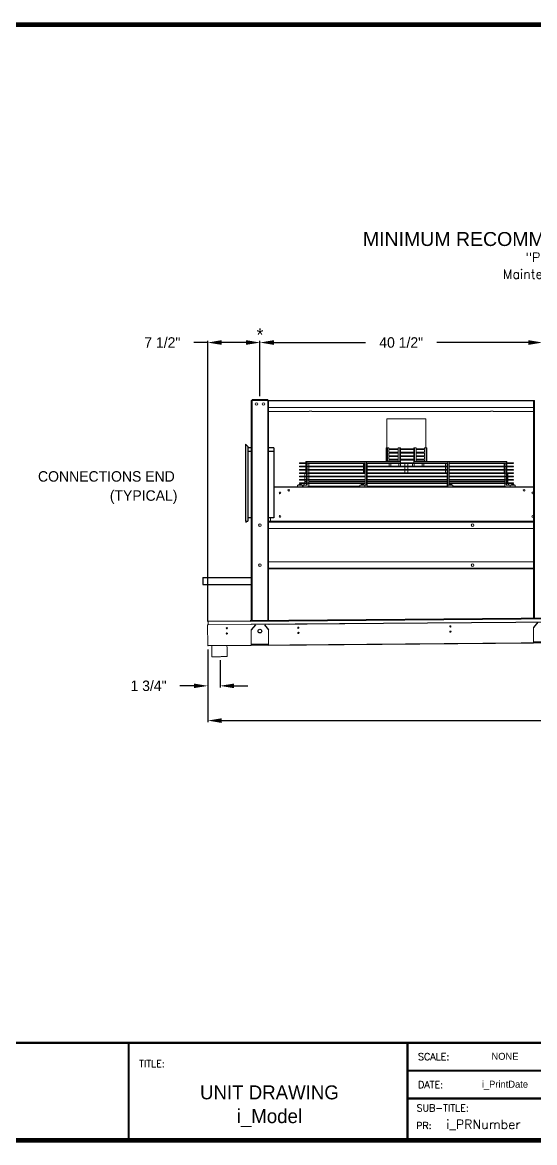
# Model space of a CAD drawing. Extents: x 6 to 271, y -23 to 146.
# Drawn here: x 99.8 to 173.2, y -18.6 to 142.1 of the extents above; entities that cross this region are included whole.
import ezdxf
from ezdxf.enums import TextEntityAlignment as Align

# ---------------------------------------------------------------- set-up
doc = ezdxf.new("R2010")
doc.units = 0
doc.header["$MEASUREMENT"] = 0
doc.layers.get('0').update_dxf_attribs({"linetype": 'CONTINUOUS'})
doc.layers.get('Defpoints').update_dxf_attribs({"linetype": 'CONTINUOUS'})
doc.styles.add('dimentions', font='ARIAL.TTF')
doc.styles.add('SIMPLEX', font='SIMPLEX')
doc.dimstyles.get("Standard").update_dxf_attribs({"dimtxt": 1.5, "dimasz": 2, "dimexe": 0.25, "dimexo": 0.5, "dimgap": 0.75, "dimtad": 0, "dimtih": 1, "dimtoh": 1, "dimdec": 4, "dimzin": 0, "dimdsep": 46, "dimlunit": 5, "dimtxsty": 'STANDARD', "dimcen": 0.125, "dimclrd": 1, "dimclre": 1, "dimclrt": 1, "dimadec": 0, "dimazin": 0, "dimtfac": 1, "dimtdec": 4, "dimtofl": 0, "dimtmove": 0, "dimatfit": 3, "dimfxl": 1, "dimfrac": 2, "dimtolj": 1, "dimtzin": 0, "dimarcsym": 0})

# ---------------------------------------------------------------- blocks, each defined once
blk = doc.blocks.new('*D30')
at = {"color": 7, "lineweight": -2}
for p, q in [((261.36, 53.28), (261.36, 41.7)), ((126.36, 52.16), (126.36, 41.7)), ((128.36, 41.95), (190.86, 41.95)), ((259.36, 41.95), (196.86, 41.95))]:
    blk.add_line(p, q, dxfattribs=at)
at = {"color": 7}
for points in [[(128.36, 42.28), (128.36, 41.61), (126.36, 41.95)], [(259.36, 42.28), (259.36, 41.61), (261.36, 41.95)]]:
    blk.add_solid(points, dxfattribs=at)
at = {"layer": 'Defpoints', "color": 0}
for p in [(261.36, 53.78), (126.36, 52.66), (261.36, 41.95)]:
    blk.add_point(p, dxfattribs=at)
at = {"color": 7, "insert": (193.86, 41.95), "char_height": 1.5, "attachment_point": 5}
blk.add_mtext('\\A1;135"', dxfattribs=at)
blk = doc.blocks.new('*D31')
at = {"color": 7, "lineweight": -2}
for p, q in [((133.84, 88.47), (133.84, 96.41)), ((174.34, 88.47), (174.34, 96.41)), ((135.84, 96.16), (148.96, 96.16)), ((172.34, 96.16), (159.21, 96.16))]:
    blk.add_line(p, q, dxfattribs=at)
at = {"color": 7}
for points in [[(135.84, 96.5), (135.84, 95.83), (133.84, 96.16)], [(172.34, 96.5), (172.34, 95.83), (174.34, 96.16)]]:
    blk.add_solid(points, dxfattribs=at)
at = {"layer": 'Defpoints', "color": 0}
for p in [(174.34, 96.16), (133.84, 87.97), (174.34, 87.97)]:
    blk.add_point(p, dxfattribs=at)
at = {"color": 7, "insert": (154.09, 96.16), "char_height": 1.5, "attachment_point": 5}
blk.add_mtext('\\A1;40 1/2"', dxfattribs=at)
blk = doc.blocks.new('*D34')
at = {"color": 7, "lineweight": -2}
for p, q in [((126.34, 56.16), (126.34, 96.41)), ((133.84, 88.47), (133.84, 96.41)), ((126.34, 96.16), (124.34, 96.16)), ((131.84, 96.16), (128.34, 96.16))]:
    blk.add_line(p, q, dxfattribs=at)
at = {"color": 7}
for points in [[(128.34, 96.5), (128.34, 95.83), (126.34, 96.16)], [(131.84, 96.5), (131.84, 95.83), (133.84, 96.16)]]:
    blk.add_solid(points, dxfattribs=at)
at = {"layer": 'Defpoints', "color": 0}
for p in [(126.34, 96.16), (133.84, 87.97), (126.34, 55.66)]:
    blk.add_point(p, dxfattribs=at)
at = {"color": 7, "insert": (119.84, 96.16), "char_height": 1.5, "attachment_point": 5}
blk.add_mtext('\\A1;7 1/2"', dxfattribs=at)
blk = doc.blocks.new('*D35')
at = {"color": 7, "lineweight": -2}
for p, q in [((128.11, 50.61), (128.11, 46.68)), ((124.36, 46.93), (122.36, 46.93)), ((126.36, 47.43), (126.36, 47.18)), ((130.11, 46.93), (132.11, 46.93))]:
    blk.add_line(p, q, dxfattribs=at)
at = {"color": 7}
for points in [[(124.36, 47.26), (124.36, 46.6), (126.36, 46.93)], [(130.11, 47.26), (130.11, 46.6), (128.11, 46.93)]]:
    blk.add_solid(points, dxfattribs=at)
at = {"layer": 'Defpoints', "color": 0}
for p in [(128.11, 51.11), (126.36, 46.93), (126.36, 46.93)]:
    blk.add_point(p, dxfattribs=at)
at = {"color": 7, "insert": (117.86, 46.93), "char_height": 1.5, "attachment_point": 5}
blk.add_mtext('\\A1;1 3/4"', dxfattribs=at)

msp = doc.modelspace()

# ---------------------------------------------------------------- linework, layer by layer
at = {"color": 0, "linetype": 'Continuous', "lineweight": 15}
for p, q in [((132.58524, 87.83853), (132.71974, 87.83853)), ((132.58524, 87.83853), (132.58524, 56.27033)), ((132.71974, 87.83853), (132.71974, 56.27145)), ((132.72074, 87.83853), (132.71974, 87.83853)), ((132.72074, 87.97403), (132.72074, 87.83953)), ((132.72074, 87.97403), (134.94974, 87.97403)), ((132.72074, 87.83953), (134.94974, 87.83953)), ((132.72074, 87.83853), (132.72074, 87.83953)), ((132.72074, 87.83853), (134.94974, 87.83853)), ((132.72074, 56.27145), (132.72074, 87.83853)), ((134.94974, 87.97403), (134.94974, 87.83953)), ((134.94974, 87.83853), (134.94974, 87.83953)), ((134.95074, 87.83853), (134.94974, 87.83853)), ((134.94974, 56.28988), (134.94974, 87.83853)), ((134.95074, 87.83853), (134.95074, 56.28988)), ((135.08524, 87.83853), (134.95074, 87.83853)), ((135.08524, 87.83853), (135.08524, 56.291)), ((135.08524, 87.78553), (173.08524, 87.78553)), ((135.08524, 86.85424), (173.08524, 86.85424)), ((173.08524, 87.83853), (173.08524, 56.60506)), ((173.08524, 87.83853), (173.21974, 87.83853)), ((173.21974, 87.83853), (173.21974, 56.60617)), ((173.22074, 87.83853), (173.21974, 87.83853)), ((135.08524, 86.29194), (140.89775, 86.29194)), ((141.27274, 86.29194), (166.89774, 86.29194)), ((155.91154, 85.21753), (152.02274, 85.21753)), ((157.64774, 85.21753), (155.91154, 85.21753)), ((167.27274, 86.29194), (173.08524, 86.29194)), ((151.91803, 81.08153), (151.91803, 79.08653)), ((152.01141, 81.08153), (151.91803, 81.08153)), ((152.10478, 81.08153), (152.01141, 81.08153)), ((152.01141, 81.08153), (152.01141, 79.08653)), ((152.10478, 81.08153), (152.10478, 79.08653)), ((152.33021, 81.08153), (152.10478, 81.08153)), ((152.33021, 80.93071), (152.33021, 81.08153)), ((153.66557, 80.93165), (152.33021, 80.93165)), ((152.33021, 80.43071), (152.33021, 80.81258)), ((152.33021, 80.81165), (153.66557, 80.81165)), ((153.66557, 80.43165), (152.33021, 80.43165)), ((153.891, 81.08153), (153.66557, 81.08153)), ((153.66557, 81.08153), (153.66557, 79.08653)), ((153.891, 81.08153), (153.891, 79.08653)), ((153.98437, 81.08153), (153.891, 81.08153)), ((153.98437, 80.93071), (153.98437, 81.08153)), ((155.91154, 80.93165), (153.98437, 80.93165)), ((153.98437, 80.43071), (153.98437, 80.81258)), ((153.98437, 80.81165), (155.91154, 80.81165)), ((155.91154, 80.43165), (153.98437, 80.43165)), ((155.91154, 80.93165), (155.91154, 81.08153)), ((155.91154, 81.08153), (156.00492, 81.08153)), ((155.91154, 80.43165), (155.91154, 80.81165)), ((156.00492, 81.08153), (156.00492, 79.08653)), ((156.23034, 81.08153), (156.00492, 81.08153)), ((156.23034, 81.08153), (156.23034, 79.08653)), ((157.43365, 80.93165), (156.23034, 80.93165)), ((156.23034, 80.81165), (157.43365, 80.81165)), ((157.43365, 80.43165), (156.23034, 80.43165)), ((157.43365, 80.93165), (157.43365, 81.08153)), ((157.43365, 81.08153), (157.65908, 81.08153)), ((157.43365, 80.43165), (157.43365, 80.81165)), ((157.65908, 81.08153), (157.65908, 79.08653)), ((157.75246, 81.08153), (157.65908, 81.08153)), ((157.75246, 81.08153), (157.75246, 79.08653)), ((140.51511, 78.93165), (139.54513, 78.93165)), ((139.54513, 78.81165), (140.51511, 78.81165)), ((140.42173, 79.08653), (140.42173, 78.93165)), ((140.51511, 79.08653), (140.42173, 79.08653)), ((140.42173, 78.81165), (140.42173, 78.45298)), ((140.60849, 79.08653), (140.51511, 79.08653)), ((140.51511, 79.08653), (140.51511, 75.70553)), ((140.60849, 79.08653), (140.60849, 75.70553)), ((148.90365, 79.08653), (140.60849, 79.08653)), ((140.8042, 78.81165), (148.90365, 78.81165)), ((148.90365, 78.93165), (140.80424, 78.93165)), ((140.83391, 78.45298), (140.83391, 78.81165)), ((148.67822, 78.81165), (148.67822, 78.45298)), ((148.7716, 78.45298), (148.7716, 78.81165)), ((149.12908, 79.08653), (148.90365, 79.08653)), ((148.90365, 79.08653), (148.90365, 75.70553)), ((149.12908, 79.08653), (149.12908, 75.70553)), ((153.891, 79.08653), (149.12908, 79.08653)), ((149.21014, 78.81165), (160.68652, 78.81165)), ((160.68652, 78.93165), (149.21022, 78.93165)), ((149.22245, 78.45298), (149.22245, 78.81165)), ((152.33021, 79.93071), (152.33021, 80.31258)), ((152.33021, 80.31165), (153.66557, 80.31165)), ((153.66557, 79.93165), (152.33021, 79.93165)), ((152.33021, 79.43071), (152.33021, 79.81258)), ((152.33021, 79.81165), (153.66557, 79.81165)), ((153.66557, 79.43165), (152.33021, 79.43165)), ((152.33021, 79.08653), (152.33021, 79.31258)), ((152.33021, 79.31165), (153.66557, 79.31165)), ((153.98437, 79.93071), (153.98437, 80.31258)), ((153.98437, 80.31165), (155.91154, 80.31165)), ((155.91154, 79.93165), (153.98437, 79.93165)), ((153.98437, 79.43071), (153.98437, 79.81258)), ((153.98437, 79.81165), (155.91154, 79.81165)), ((155.91154, 79.43165), (153.98437, 79.43165)), ((153.98437, 78.93165), (153.98437, 79.31258)), ((153.98437, 79.31165), (155.91154, 79.31165)), ((155.91154, 79.93165), (155.91154, 80.31165)), ((155.91154, 79.43165), (155.91154, 79.81165)), ((155.91154, 78.93165), (155.91154, 79.31165)), ((156.00492, 79.08653), (160.76684, 79.08653)), ((156.23034, 80.31165), (157.43365, 80.31165)), ((157.43365, 79.93165), (156.23034, 79.93165)), ((156.23034, 79.81165), (157.43365, 79.81165)), ((157.43365, 79.43165), (156.23034, 79.43165)), ((156.23034, 79.31165), (157.43365, 79.31165)), ((157.43365, 79.93165), (157.43365, 80.31165)), ((157.43365, 79.43165), (157.43365, 79.81165)), ((157.43365, 79.08653), (157.43365, 79.31165)), ((160.44804, 78.45298), (160.44804, 78.81165)), ((160.67346, 78.45298), (160.67346, 78.81165)), ((160.76684, 79.08653), (160.76684, 75.70553)), ((160.99226, 79.08653), (160.76684, 79.08653)), ((160.99226, 79.08653), (160.99226, 75.81362)), ((160.99226, 79.08653), (169.15538, 79.08653)), ((168.96147, 78.93165), (160.99226, 78.93165)), ((160.99226, 78.81165), (168.96147, 78.81165)), ((168.83658, 78.45298), (168.83658, 78.81165)), ((168.92995, 78.45298), (168.92995, 78.81165)), ((169.15538, 79.08653), (169.15538, 75.70553)), ((169.24875, 79.08653), (169.15538, 79.08653)), ((169.24875, 79.08653), (169.24875, 75.70553)), ((170.12536, 78.93165), (169.24875, 78.93165)), ((169.24875, 78.81165), (170.12536, 78.81165)), ((140.51511, 78.45298), (139.54513, 78.45298)), ((139.54513, 78.33298), (140.51511, 78.33298)), ((140.51511, 77.97432), (139.54513, 77.97432)), ((139.54513, 77.85432), (140.51511, 77.85432)), ((140.51511, 77.49565), (139.54513, 77.49565)), ((139.54513, 77.37565), (140.51511, 77.37565)), ((140.42173, 78.33298), (140.42173, 77.97432)), ((140.42173, 77.85432), (140.42173, 77.49565)), ((140.8042, 78.33298), (148.90365, 78.33298)), ((140.8042, 77.85432), (148.90365, 77.85432)), ((140.8042, 77.37565), (148.90365, 77.37565)), ((148.90365, 78.45298), (140.80424, 78.45298)), ((148.90365, 77.97432), (140.80424, 77.97432)), ((148.90365, 77.49565), (140.80424, 77.49565)), ((140.83391, 77.97432), (140.83391, 78.33298)), ((140.83391, 77.49565), (140.83391, 77.85432)), ((140.83391, 77.01698), (140.83391, 77.37565)), ((148.67822, 78.33298), (148.67822, 77.97432)), ((148.67822, 77.85432), (148.67822, 77.49565)), ((148.7716, 77.97432), (148.7716, 78.33298)), ((148.7716, 77.49565), (148.7716, 77.85432)), ((149.21014, 78.33298), (160.68652, 78.33298)), ((149.21014, 77.85432), (160.68652, 77.85432)), ((149.21014, 77.37565), (160.68652, 77.37565)), ((160.68652, 78.45298), (149.21022, 78.45298)), ((160.68652, 77.97432), (149.21022, 77.97432)), ((160.68652, 77.49565), (149.21022, 77.49565)), ((149.22245, 77.97432), (149.22245, 78.33298)), ((149.22245, 77.49565), (149.22245, 77.85432)), ((149.22245, 77.01698), (149.22245, 77.37565)), ((160.44804, 77.97432), (160.44804, 78.33298)), ((160.44804, 77.49565), (160.44804, 77.85432)), ((160.67346, 77.97432), (160.67346, 78.33298)), ((160.67346, 77.49565), (160.67346, 77.85432)), ((160.67346, 77.01698), (160.67346, 77.37565)), ((168.96147, 78.45298), (160.99226, 78.45298)), ((160.99226, 78.33298), (168.96147, 78.33298)), ((168.96147, 77.97432), (160.99226, 77.97432)), ((160.99226, 77.85432), (168.96147, 77.85432)), ((168.96147, 77.49565), (160.99226, 77.49565)), ((160.99226, 77.37565), (168.96147, 77.37565)), ((168.83658, 77.97432), (168.83658, 78.33298)), ((168.83658, 77.49565), (168.83658, 77.85432)), ((168.92995, 77.97432), (168.92995, 78.33298)), ((168.92995, 77.49565), (168.92995, 77.85432)), ((168.92995, 77.01698), (168.92995, 77.37565)), ((170.12536, 78.45298), (169.24875, 78.45298)), ((169.24875, 78.33298), (170.12536, 78.33298)), ((170.12536, 77.97432), (169.24875, 77.97432)), ((169.24875, 77.85432), (170.12536, 77.85432)), ((170.12536, 77.49565), (169.24875, 77.49565)), ((169.24875, 77.37565), (170.12536, 77.37565)), ((139.22223, 75.70553), (139.25032, 75.70553)), ((139.25032, 75.70553), (139.96023, 75.70553)), ((139.38913, 75.70653), (139.37248, 75.70653)), ((139.80998, 75.70653), (139.38913, 75.70653)), ((139.49648, 75.83053), (139.49663, 75.83053)), ((139.49936, 75.83053), (139.49663, 75.83053)), ((139.49936, 75.83053), (139.50987, 75.83053)), ((139.52055, 75.83053), (139.50987, 75.83053)), ((139.52055, 75.83053), (139.59659, 75.83053)), ((140.51511, 77.01698), (139.54513, 77.01698)), ((139.54513, 76.89698), (140.51511, 76.89698)), ((140.51511, 76.53832), (139.54513, 76.53832)), ((139.54513, 76.41832), (140.51511, 76.41832)), ((140.51511, 76.05965), (139.54513, 76.05965)), ((139.54513, 75.93965), (140.51511, 75.93965)), ((139.60815, 75.83053), (139.59659, 75.83053)), ((139.61443, 75.83053), (139.60815, 75.83053)), ((139.61443, 75.83053), (139.63979, 75.83053)), ((139.65433, 75.83053), (139.63979, 75.83053)), ((139.65433, 75.83053), (139.68598, 75.83053)), ((140.02552, 75.70553), (139.96023, 75.70553)), ((140.02552, 75.70553), (140.02552, 75.47403)), ((140.60849, 75.70553), (140.02552, 75.70553)), ((140.51511, 76.21153), (140.28744, 76.21153)), ((140.8042, 76.89698), (148.90365, 76.89698)), ((140.8042, 76.41832), (148.90365, 76.41832)), ((140.8042, 75.93965), (148.90365, 75.93965)), ((148.90365, 77.01698), (140.80424, 77.01698)), ((148.90365, 76.53832), (140.80424, 76.53832)), ((148.90365, 76.05965), (140.80424, 76.05965)), ((148.15197, 75.58099), (140.80424, 75.58099)), ((140.83391, 76.53832), (140.83391, 76.89698)), ((140.83391, 76.05965), (140.83391, 76.41832)), ((148.90365, 76.21153), (140.83391, 76.21153)), ((140.83391, 75.58099), (140.83391, 75.93965)), ((148.15197, 75.70553), (148.18005, 75.70553)), ((148.18005, 75.70553), (148.88997, 75.70553)), ((148.43725, 75.70653), (148.30222, 75.70653)), ((148.42622, 75.83053), (148.45787, 75.83053)), ((148.73972, 75.70653), (148.43725, 75.70653)), ((148.47241, 75.83053), (148.45787, 75.83053)), ((148.47241, 75.83053), (148.49777, 75.83053)), ((148.50405, 75.83053), (148.49777, 75.83053)), ((148.51561, 75.83053), (148.50405, 75.83053)), ((148.51561, 75.83053), (148.59165, 75.83053)), ((148.60233, 75.83053), (148.59165, 75.83053)), ((148.60233, 75.83053), (148.61284, 75.83053)), ((148.61557, 75.83053), (148.61284, 75.83053)), ((148.61557, 75.83053), (148.61572, 75.83053)), ((149.12908, 75.70553), (148.88997, 75.70553)), ((149.21014, 76.89698), (160.68652, 76.89698)), ((149.21014, 76.41832), (160.68652, 76.41832)), ((149.21014, 75.93965), (160.68652, 75.93965)), ((160.68652, 77.01698), (149.21022, 77.01698)), ((160.68652, 76.53832), (149.21022, 76.53832)), ((160.68652, 76.05965), (149.21022, 76.05965)), ((160.68652, 75.58099), (149.21022, 75.58099)), ((149.22245, 76.53832), (149.22245, 76.89698)), ((149.22245, 76.05965), (149.22245, 76.41832)), ((160.67346, 76.21153), (149.22245, 76.21153)), ((149.22245, 75.58099), (149.22245, 75.93965)), ((160.67346, 76.53832), (160.67346, 76.89698)), ((160.67346, 76.05965), (160.67346, 76.41832)), ((160.67346, 75.58099), (160.67346, 75.93965)), ((160.76684, 75.70553), (160.78052, 75.70553)), ((160.78052, 75.70553), (160.80861, 75.70553)), ((160.80861, 75.70553), (161.51852, 75.70553)), ((161.23323, 75.70653), (160.93077, 75.70653)), ((168.96147, 77.01698), (160.99226, 77.01698)), ((160.99226, 76.89698), (168.96147, 76.89698)), ((168.96147, 76.53832), (160.99226, 76.53832)), ((160.99226, 76.41832), (168.96147, 76.41832)), ((168.92995, 76.21153), (160.99226, 76.21153)), ((168.96147, 76.05965), (160.99226, 76.05965)), ((160.99226, 75.93965), (168.96147, 75.93965)), ((161.05477, 75.83053), (161.05492, 75.83053)), ((161.05765, 75.83053), (161.05492, 75.83053)), ((161.05765, 75.83053), (161.06816, 75.83053)), ((161.07884, 75.83053), (161.06816, 75.83053)), ((161.07884, 75.83053), (161.15488, 75.83053)), ((161.16643, 75.83053), (161.15488, 75.83053)), ((161.17271, 75.83053), (161.16643, 75.83053)), ((161.17271, 75.83053), (161.19808, 75.83053)), ((161.21262, 75.83053), (161.19808, 75.83053)), ((161.21262, 75.83053), (161.24427, 75.83053)), ((161.36827, 75.70653), (161.23323, 75.70653)), ((168.96147, 75.58099), (161.51852, 75.58099)), ((168.92995, 76.53832), (168.92995, 76.89698)), ((168.92995, 76.05965), (168.92995, 76.41832)), ((168.92995, 75.58099), (168.92995, 75.93965)), ((169.15538, 75.70553), (169.71026, 75.70553)), ((170.12536, 77.01698), (169.24875, 77.01698)), ((169.24875, 76.89698), (170.12536, 76.89698)), ((170.12536, 76.53832), (169.24875, 76.53832)), ((169.24875, 76.41832), (170.12536, 76.41832)), ((169.38304, 76.21153), (169.24875, 76.21153)), ((170.12536, 76.05965), (169.24875, 76.05965)), ((169.24875, 75.93965), (170.12536, 75.93965)), ((169.71026, 75.70553), (169.73835, 75.70553)), ((169.73835, 75.70553), (170.44826, 75.70553)), ((170.28136, 75.70653), (169.86051, 75.70653)), ((169.98451, 75.83053), (170.01615, 75.83053)), ((170.03069, 75.83053), (170.01615, 75.83053)), ((170.03069, 75.83053), (170.05606, 75.83053)), ((170.06234, 75.83053), (170.05606, 75.83053)), ((170.0739, 75.83053), (170.06234, 75.83053)), ((170.0739, 75.83053), (170.14994, 75.83053)), ((170.16062, 75.83053), (170.14994, 75.83053)), ((170.16062, 75.83053), (170.17112, 75.83053)), ((170.17385, 75.83053), (170.17112, 75.83053)), ((170.17385, 75.83053), (170.17401, 75.83053)), ((170.29801, 75.70653), (170.28136, 75.70653)), ((135.80538, 75.47403), (138.46024, 75.47403)), ((135.80538, 75.42303), (173.08524, 75.42303)), ((138.46024, 75.47403), (171.21024, 75.47403)), ((173.08524, 75.47403), (171.21024, 75.47403)), ((135.08524, 70.41053), (173.08524, 70.41053)), ((135.08524, 69.47403), (173.08524, 69.47403)), ((173.08524, 70.52503), (135.33524, 70.52503)), ((135.33524, 70.52403), (173.08524, 70.52403)), ((135.33524, 70.47403), (173.08524, 70.47403)), ((135.08524, 64.72403), (173.08524, 64.72403)), ((135.08524, 63.78753), (173.08524, 63.78753)), ((135.08524, 63.72403), (173.08524, 63.72403)), ((126.3934, 56.21916), (132.45569, 56.26926)), ((126.39376, 56.17497), (132.45606, 56.22507)), ((135.2056, 56.29199), (172.95431, 56.60397)), ((135.20596, 56.2478), (172.95467, 56.55978)), ((126.3355, 55.66203), (132.58524, 55.71368)), ((126.35987, 52.71313), (126.3355, 55.66203)), ((126.3934, 56.21916), (126.39376, 56.17497)), ((126.39799, 55.66325), (126.39376, 56.17497)), ((132.46029, 55.71336), (126.39799, 55.66325)), ((132.58524, 54.95756), (132.58524, 52.7439)), ((135.08524, 55.73434), (173.08524, 56.04841)), ((135.08524, 54.95756), (135.08524, 52.78489)), ((172.9589, 56.04807), (135.21019, 55.73608)), ((173.08524, 55.29228), (173.08524, 53.07863)), ((135.08524, 52.78524), (173.08524, 53.0993)), ((135.08524, 52.73424), (173.08524, 53.0483)), ((126.35987, 52.71313), (132.58524, 52.76458)), ((126.35987, 52.71313), (126.3603, 52.66213)), ((126.3603, 52.66213), (126.41129, 52.66255)), ((126.41129, 52.66255), (132.58524, 52.71358))]:
    msp.add_line(p, q, dxfattribs=at)
at = {"color": 7, "ltscale": 7}
for p, q in [((131.77413, 81.58653), (131.77413, 70.52403)), ((131.77413, 81.58653), (132.10559, 81.25507)), ((132.10559, 81.25507), (132.10559, 70.52403)), ((132.58524, 81.07133), (132.10559, 81.07133)), ((132.10559, 80.57133), (132.58524, 80.57133)), ((135.83663, 81.07133), (135.08524, 81.07133)), ((135.08524, 80.57133), (135.83663, 80.57133)), ((135.80538, 80.57133), (135.80538, 71.04008)), ((135.83663, 81.07133), (135.83663, 80.57133)), ((132.58524, 71.04008), (132.10559, 71.04008)), ((135.80538, 71.04008), (135.08524, 71.04008)), ((131.77413, 70.52403), (132.10559, 70.52403)), ((131.80538, 70.52403), (131.80538, 70.41508)), ((131.80538, 70.41508), (131.83663, 70.41508)), ((131.83663, 70.52403), (131.83663, 70.41508))]:
    msp.add_line(p, q, dxfattribs=at)
at = {"color": 7, "linetype": 'Continuous', "lineweight": 15}
for p, q in [((135.33524, 70.52503), (135.33524, 71.04008)), ((135.08524, 70.52403), (135.33424, 70.52403)), ((135.08524, 70.47403), (135.33524, 70.47403)), ((135.33424, 70.52403), (135.33424, 70.47403)), ((135.33524, 70.52503), (135.33524, 70.52403)), ((135.33524, 70.47403), (135.33524, 70.52403))]:
    msp.add_line(p, q, dxfattribs=at)
at = {"color": 7}
for p, q in [((125.64806, 62.46196), (132.58524, 62.46196)), ((125.64806, 62.46196), (125.64806, 61.48253)), ((125.64806, 61.48253), (132.58524, 61.48253))]:
    msp.add_line(p, q, dxfattribs=at)
at = {"color": 0}
for p, q in [((256.20146, 57.29199), (132.45569, 56.26926)), ((132.45569, 56.26926), (132.45606, 56.22507)), ((132.45606, 56.22507), (256.20183, 57.2478)), ((256.08524, 56.73438), (132.58524, 55.71368)), ((133.19579, 55.70331), (132.58524, 54.95756)), ((134.4747, 55.70331), (135.08524, 54.95756)), ((173.69579, 56.03803), (173.08524, 55.29228)), ((132.58524, 52.76458), (256.08524, 53.78528)), ((256.08566, 53.73428), (132.58524, 52.71358)), ((175.58524, 53.24461), (173.08524, 53.20363)), ((173.08524, 53.07863), (173.08524, 53.02762)), ((135.08524, 52.90989), (132.58524, 52.8689)), ((132.58524, 52.7439), (132.58524, 52.6929)), ((115.00735, -18.24898), (115.00735, -4.24912)), ((155.00695, -4.24912), (235.00615, -4.24912)), ((155.00695, -18.24898), (155.00695, -4.24912)), ((179.00671, -8.24908), (155.00695, -8.24908)), ((235.00615, -12.24904), (155.00695, -12.24904))]:
    msp.add_line(p, q, dxfattribs=at)
for points, const_width in [([(11.00839, -18.24898), (267.00583, -18.24898), (267.00583, 141.74942), (11.00839, 141.74942), (11.00839, -18.24898)], 0.63999), ([(267.00583, -4.24912), (75.00775, -4.24912), (75.00775, -18.24898)], 0.32), ([(115.00735, -4.24912), (115.00735, -18.24898)], 0.32), ([(155.00695, -4.24912), (155.00695, -18.24898)], 0.32), ([(179.00671, -8.24908), (155.00695, -8.24908)], 0.32), ([(235.00615, -12.24904), (155.00695, -12.24904)], 0.32)]:
    msp.add_lwpolyline(points, dxfattribs=dict(at, const_width=const_width))
at = {"color": 0, "linetype": 'Continuous', "lineweight": 15, "flags": 128}
for points in [[(140.89775, 86.29194), (140.90534, 86.2961), (140.92751, 86.29992), (140.96246, 86.30309), (141.00735, 86.30536), (141.05856, 86.30655), (141.11193, 86.30655), (141.16313, 86.30536), (141.20803, 86.30309), (141.24298, 86.29992), (141.26515, 86.2961), (141.27274, 86.29194)], [(141.27274, 86.29194), (141.2651, 86.2961), (141.26003, 86.29727)], [(166.89774, 86.29194), (166.90534, 86.2961), (166.92751, 86.29992), (166.96246, 86.30309), (167.00735, 86.30536), (167.05856, 86.30655), (167.11193, 86.30655), (167.16313, 86.30536), (167.20803, 86.30309), (167.24298, 86.29992), (167.26515, 86.2961), (167.27274, 86.29194)], [(167.27274, 86.29194), (167.2651, 86.2961), (167.26003, 86.29727)], [(160.68652, 78.93165), (160.68657, 78.93165), (160.69585, 78.92647), (160.70353, 78.91194), (160.70831, 78.89054), (160.70937, 78.86592), (160.70654, 78.84227), (160.70029, 78.82363), (160.69169, 78.81319), (160.68652, 78.81165)], [(160.68652, 78.45298), (160.69077, 78.45194), (160.69914, 78.44311), (160.70555, 78.42653), (160.70903, 78.40477), (160.70903, 78.38119), (160.70555, 78.35943), (160.69914, 78.34286), (160.69077, 78.33402), (160.68652, 78.33298)], [(160.68652, 77.97432), (160.69077, 77.97328), (160.69914, 77.96444), (160.70555, 77.94786), (160.70903, 77.9261), (160.70903, 77.90253), (160.70555, 77.88077), (160.69914, 77.86419), (160.69077, 77.85535), (160.68652, 77.85432)], [(160.68652, 77.49565), (160.69077, 77.49461), (160.69914, 77.48578), (160.70555, 77.4692), (160.70903, 77.44744), (160.70903, 77.42386), (160.70555, 77.4021), (160.69914, 77.38552), (160.69077, 77.37669), (160.68652, 77.37565)], [(140.28744, 76.21153), (140.27981, 76.10479), (140.27191, 76.05965)], [(160.68652, 77.01698), (160.69077, 77.01595), (160.69914, 77.00711), (160.70555, 76.99053), (160.70903, 76.96877), (160.70903, 76.94519), (160.70555, 76.92343), (160.69914, 76.90686), (160.69077, 76.89802), (160.68652, 76.89698)], [(160.68652, 76.53832), (160.69077, 76.53728), (160.69914, 76.52844), (160.70555, 76.51187), (160.70903, 76.49011), (160.70903, 76.46653), (160.70555, 76.44477), (160.69914, 76.42819), (160.69077, 76.41936), (160.68652, 76.41832)], [(160.68652, 76.05965), (160.69077, 76.05861), (160.69914, 76.04978), (160.70555, 76.0332), (160.70903, 76.01144), (160.70903, 75.98786), (160.70555, 75.9661), (160.69914, 75.94953), (160.69077, 75.94069), (160.68652, 75.93965)], [(160.68652, 75.58099), (160.69103, 75.57982), (160.69947, 75.57054), (160.70584, 75.55339), (160.70915, 75.53109), (160.70886, 75.50718), (160.70502, 75.48547), (160.70081, 75.47403)], [(169.39858, 76.05965), (169.39068, 76.10479), (169.38304, 76.21153)], [(128.29172, 51.11554), (128.16897, 51.11453), (128.04441, 51.1135), (127.91965, 51.11247), (127.79632, 51.11145), (127.67603, 51.11045), (127.56034, 51.1095), (127.45078, 51.10859), (127.34875, 51.10775), (127.2556, 51.10698), (127.17253, 51.10629), (127.10064, 51.1057), (127.04085, 51.1052), (126.99395, 51.10482), (126.96055, 51.10454), (126.94109, 51.10438), (126.93569, 51.10433)], [(129.12311, 51.12241), (129.12028, 51.12239), (129.10421, 51.12226), (129.07412, 51.12201), (129.03042, 51.12165), (128.97366, 51.12118), (128.9046, 51.12061), (128.82412, 51.11994), (128.73329, 51.11919), (128.63328, 51.11837), (128.52539, 51.11747), (128.41104, 51.11653), (128.29172, 51.11554)]]:
    msp.add_lwpolyline(points, dxfattribs=at)
at = {"color": 0, "linetype": 'Continuous', "lineweight": 15}
for centre, radius in [((133.33524, 87.34903), 0.1875), ((134.33524, 87.34903), 0.1875), ((136.71024, 74.59903), 0.125), ((137.96024, 74.97403), 0.125), ((171.71024, 74.97403), 0.125), ((172.96024, 74.59903), 0.125), ((136.71024, 71.22403), 0.125), ((172.96024, 71.22403), 0.125), ((133.83524, 69.97403), 0.1875), ((164.33524, 69.97403), 0.1875), ((133.83524, 64.22403), 0.1875), ((164.33524, 64.22403), 0.1875), ((129.08954, 55.18477), 0.09375), ((139.33919, 55.26949), 0.09375), ((161.13844, 55.44965), 0.09375), ((161.14464, 54.69968), 0.09375), ((129.09574, 54.4348), 0.09375), ((139.34539, 54.51951), 0.09375)]:
    msp.add_circle(centre, radius, dxfattribs=at)
at = {"color": 0}
msp.add_circle((133.83524, 54.78188), 0.26853, dxfattribs=at)
at = {"color": 0, "linetype": 'Continuous', "lineweight": 15}
for centre, radius, start, end in [((152.02274, 80.87165), 0.06, 100.8922831, 259.1077169), ((152.02274, 80.37165), 0.06, 100.8922831, 259.1077169), ((139.54513, 78.87165), 0.06, 90, 270), ((152.02274, 79.87165), 0.06, 100.8922831, 259.1077169), ((152.02274, 79.37165), 0.06, 100.8922831, 259.1077169), ((168.9583, 78.87165), 0.06008, 273.0275602, 86.9724398), ((170.12536, 78.87165), 0.06, 270, 90), ((139.54513, 78.39298), 0.06, 90, 270), ((139.54513, 77.91432), 0.06, 90, 270), ((139.54513, 77.43565), 0.06, 90, 270), ((168.95817, 78.39298), 0.06009, 273.1439759, 86.8560241), ((168.95817, 77.91432), 0.06009, 273.1445885, 86.8554115), ((168.95817, 77.43565), 0.06009, 273.1430274, 86.8569726), ((170.12536, 78.39298), 0.06, 270, 90), ((170.12536, 77.91432), 0.06, 270, 90), ((170.12536, 77.43565), 0.06, 270, 90), ((139.49648, 75.70653), 0.124, 90, 180), ((139.54513, 76.95698), 0.06, 90, 270), ((139.54513, 76.47832), 0.06, 90, 270), ((139.54513, 75.99965), 0.06, 90, 270), ((139.68598, 75.70653), 0.124, 0, 90), ((139.53744, 76.21153), 0.75, 317.5717297, 338.7458884), ((148.42622, 75.70653), 0.124, 90, 180), ((148.61572, 75.70653), 0.124, 0, 90), ((161.05477, 75.70653), 0.124, 90, 180), ((161.24427, 75.70653), 0.124, 0, 90), ((168.95817, 76.95698), 0.06009, 273.1445885, 86.8554115), ((168.95817, 76.47832), 0.06009, 273.1430274, 86.8569726), ((168.95817, 75.99965), 0.06009, 273.1445885, 86.8554115), ((168.95686, 75.52045), 0.06071, 310.1202956, 85.6447004), ((170.13304, 76.21153), 0.75, 201.2541116, 222.4282703), ((169.98451, 75.70653), 0.124, 90, 180), ((170.12536, 76.95698), 0.06, 270, 90), ((170.12536, 76.47832), 0.06, 270, 90), ((170.12536, 75.99965), 0.06, 270, 90), ((170.17401, 75.70653), 0.124, 0, 90), ((126.39093, 55.66285), 0.00707, 357.5116949, 3.248437)]:
    msp.add_arc(centre, radius, start, end, dxfattribs=at)
at = {"color": 7, "linetype": 'Continuous', "lineweight": 15}
msp.add_arc((135.33424, 70.52503), 0.001, 270, 360, dxfattribs=at)
at = {"color": 0, "linetype": 'Continuous', "lineweight": 15}
for points in [[(173.22074, 87.84903), (134.94974, 87.84903)], [(135.08524, 86.29174), (140.89775, 86.29174)], [(141.27274, 86.29174), (166.89774, 86.29174)], [(152.02274, 85.21753), (152.02274, 81.08153)], [(157.64774, 81.08153), (157.64774, 85.21753)], [(167.27274, 86.29174), (173.08524, 86.29174)], [(152.34511, 78.81165), (152.34511, 78.45298)], [(152.59511, 78.45298), (152.59511, 78.81165)], [(153.73057, 78.81165), (153.73057, 78.45298)], [(153.98058, 78.45298), (153.98058, 78.81165)], [(154.60874, 78.81165), (154.60874, 78.45298)], [(155.06174, 78.45298), (155.06174, 78.81165)], [(155.68991, 78.81165), (155.68991, 78.45298)], [(155.93991, 78.45298), (155.93991, 78.81165)], [(157.07538, 78.81165), (157.07538, 78.45298)], [(157.32538, 78.45298), (157.32538, 78.81165)], [(140.28744, 77.37565), (140.28744, 77.01698)], [(154.60874, 78.33298), (154.60874, 77.97432)], [(154.60874, 77.85432), (154.60874, 77.49565)], [(155.06174, 77.97432), (155.06174, 78.33298)], [(155.06174, 77.49565), (155.06174, 77.85432)], [(169.38304, 77.01698), (169.38304, 77.37565)], [(139.22223, 75.70553), (139.22223, 75.47403)], [(139.37248, 75.70653), (139.37248, 75.70553)], [(139.49663, 75.83053), (139.49266, 75.83046)], [(139.49266, 75.83046), (139.49936, 75.83053)], [(139.50987, 75.83053), (139.51658, 75.83046)], [(139.51658, 75.83046), (139.52055, 75.83053)], [(139.59659, 75.83053), (139.59824, 75.83046)], [(139.59824, 75.83046), (139.61443, 75.83053)], [(139.63979, 75.83053), (139.65598, 75.83046)], [(139.65598, 75.83046), (139.65433, 75.83053)], [(139.80998, 75.70553), (139.80998, 75.70653)], [(139.96023, 75.47403), (139.96023, 75.70553)], [(140.28744, 76.89698), (140.28744, 76.53832)], [(140.28744, 76.41832), (140.28744, 76.21153)], [(148.15197, 75.70553), (148.15197, 75.47403)], [(148.30222, 75.70653), (148.30222, 75.70553)], [(148.45787, 75.83053), (148.45622, 75.83046)], [(148.45622, 75.83046), (148.47241, 75.83053)], [(148.49777, 75.83053), (148.51396, 75.83046)], [(148.51396, 75.83046), (148.51561, 75.83053)], [(148.59165, 75.83053), (148.59562, 75.83046)], [(148.59562, 75.83046), (148.60233, 75.83053)], [(148.61284, 75.83053), (148.61954, 75.83046)], [(148.61954, 75.83046), (148.61557, 75.83053)], [(148.73972, 75.70553), (148.73972, 75.70653)], [(148.88997, 75.47403), (148.88997, 75.70553)], [(160.78052, 75.70553), (160.78052, 75.47403)], [(160.93077, 75.70653), (160.93077, 75.70553)], [(161.05492, 75.83053), (161.05095, 75.83046)], [(161.05095, 75.83046), (161.05765, 75.83053)], [(161.06816, 75.83053), (161.07487, 75.83046)], [(161.07487, 75.83046), (161.07884, 75.83053)], [(161.15488, 75.83053), (161.15652, 75.83046)], [(161.15652, 75.83046), (161.17271, 75.83053)], [(161.19808, 75.83053), (161.21427, 75.83046)], [(161.21427, 75.83046), (161.21262, 75.83053)], [(161.36827, 75.70553), (161.36827, 75.70653)], [(161.51852, 75.47403), (161.51852, 75.70553)], [(169.38304, 76.53832), (169.38304, 76.89698)], [(169.38304, 76.21153), (169.38304, 76.41832)], [(169.71026, 75.70553), (169.71026, 75.47403)], [(169.86051, 75.70653), (169.86051, 75.70553)], [(170.01615, 75.83053), (170.01451, 75.83046)], [(170.01451, 75.83046), (170.03069, 75.83053)], [(170.05606, 75.83053), (170.07225, 75.83046)], [(170.07225, 75.83046), (170.0739, 75.83053)], [(170.14994, 75.83053), (170.15391, 75.83046)], [(170.15391, 75.83046), (170.16062, 75.83053)], [(170.17112, 75.83053), (170.17783, 75.83046)], [(170.17783, 75.83046), (170.17385, 75.83053)], [(170.29801, 75.70553), (170.29801, 75.70653)], [(170.44826, 75.47403), (170.44826, 75.70553)], [(126.92278, 52.66678), (126.93569, 51.10433)], [(129.12311, 51.12241), (129.1102, 52.68486)]]:
    msp.add_open_spline(points, degree=1, dxfattribs=at)
for points, knots in [([(140.81054, 78.93068), (140.80562, 78.93111), (140.79446, 78.93209), (140.77767, 78.92552), (140.76266, 78.91314), (140.75231, 78.89588), (140.74783, 78.87594), (140.7497, 78.8555), (140.7577, 78.83693), (140.77097, 78.82208), (140.78788, 78.81354), (140.80113, 78.81031), (140.80764, 78.81192), (140.8081, 78.81203)], [0, 0, 0, 0, 0.079969442, 0.181368164, 0.282765639, 0.384152468, 0.485522819, 0.586881156, 0.688242703, 0.789598203, 0.890986525, 0.992363404, 1, 1, 1, 1]), ([(149.21274, 78.93107), (149.21031, 78.93128), (149.20528, 78.93173), (149.19809, 78.92397), (149.19213, 78.91072), (149.1882, 78.89291), (149.18674, 78.87274), (149.18792, 78.85245), (149.19161, 78.83428), (149.19738, 78.8205), (149.20423, 78.81225), (149.20902, 78.81218), (149.21121, 78.81215)], [0, 0, 0, 0, 0.096007642, 0.198209647, 0.300404354, 0.402588247, 0.504762404, 0.606931038, 0.709095274, 0.811264201, 0.91344896, 1, 1, 1, 1]), ([(140.81037, 77.9732), (140.80845, 77.97365), (140.80043, 77.97551), (140.78583, 77.97186), (140.76922, 77.96241), (140.75649, 77.94707), (140.74916, 77.92817), (140.74803, 77.90766), (140.75323, 77.88794), (140.76417, 77.8711), (140.77961, 77.85945), (140.79513, 77.8538), (140.80473, 77.85492), (140.80812, 77.85531)], [0, 0, 0, 0, 0.031968964, 0.133391774, 0.234811922, 0.336237092, 0.437636251, 0.539027764, 0.640418695, 0.741812255, 0.843208644, 0.944630838, 1, 1, 1, 1]), ([(140.81037, 77.49454), (140.80845, 77.49498), (140.80043, 77.49684), (140.78583, 77.49319), (140.76922, 77.48375), (140.75649, 77.46841), (140.74916, 77.4495), (140.74803, 77.42899), (140.75323, 77.40927), (140.76417, 77.39243), (140.77961, 77.38079), (140.79513, 77.37513), (140.80473, 77.37625), (140.80812, 77.37665)], [0, 0, 0, 0, 0.031967987, 0.133390027, 0.234810353, 0.336235703, 0.437635042, 0.539032629, 0.640418059, 0.741811798, 0.843208367, 0.94463074, 1, 1, 1, 1]), ([(140.81054, 78.45202), (140.80562, 78.45245), (140.79446, 78.45342), (140.77767, 78.44685), (140.76266, 78.43447), (140.75232, 78.41721), (140.74783, 78.39728), (140.7497, 78.37683), (140.7577, 78.35826), (140.77097, 78.34341), (140.78788, 78.33487), (140.80113, 78.33164), (140.80764, 78.33325), (140.8081, 78.33337)], [0, 0, 0, 0, 0.079969503, 0.181368436, 0.282762516, 0.384154504, 0.48551933, 0.586883752, 0.688240158, 0.789595869, 0.890987023, 0.992363388, 1, 1, 1, 1]), ([(149.21273, 77.97331), (149.21076, 77.97376), (149.2062, 77.97479), (149.1993, 77.96838), (149.19305, 77.95612), (149.18872, 77.93894), (149.18681, 77.91904), (149.18752, 77.89858), (149.19079, 77.87995), (149.19625, 77.86499), (149.20323, 77.85638), (149.20856, 77.85298), (149.21114, 77.85442), (149.21119, 77.85445)], [0, 0, 0, 0, 0.077964583, 0.180189855, 0.282415824, 0.384626551, 0.486832982, 0.589027024, 0.691218957, 0.793414692, 0.895626532, 0.997845211, 1, 1, 1, 1]), ([(149.21273, 77.49465), (149.21076, 77.4951), (149.2062, 77.49613), (149.1993, 77.48971), (149.19305, 77.47746), (149.18872, 77.46027), (149.18681, 77.44037), (149.18752, 77.41991), (149.19079, 77.40129), (149.19625, 77.38632), (149.20323, 77.37771), (149.20856, 77.37433), (149.21114, 77.37575), (149.21119, 77.37578)], [0, 0, 0, 0, 0.077964623, 0.180188309, 0.282414524, 0.384630464, 0.486831368, 0.589025655, 0.691217834, 0.793418103, 0.895627507, 0.997846432, 1, 1, 1, 1]), ([(149.21274, 78.4524), (149.21031, 78.45262), (149.20528, 78.45306), (149.19809, 78.44531), (149.19213, 78.43205), (149.1882, 78.41424), (149.18674, 78.39407), (149.18792, 78.37378), (149.19161, 78.35561), (149.19738, 78.34184), (149.20423, 78.33358), (149.20902, 78.33352), (149.21121, 78.33349)], [0, 0, 0, 0, 0.096007989, 0.198207981, 0.300402838, 0.402592034, 0.50476634, 0.606929241, 0.709098882, 0.811263924, 0.913448833, 1, 1, 1, 1]), ([(140.81037, 75.57985), (140.80835, 75.58031), (140.80023, 75.58216), (140.78554, 75.57843), (140.76898, 75.56888), (140.75632, 75.55346), (140.7491, 75.53453), (140.74802, 75.51395), (140.75351, 75.49452), (140.76169, 75.48045), (140.7689, 75.47541), (140.77088, 75.47403)], [0, 0, 0, 0, 0.043011483, 0.172738397, 0.302483067, 0.432229764, 0.561951352, 0.691653128, 0.821355041, 0.95104966, 1, 1, 1, 1]), ([(140.81037, 77.01587), (140.80845, 77.01632), (140.80043, 77.01818), (140.78583, 77.01453), (140.76922, 77.00508), (140.75649, 76.98974), (140.74916, 76.97083), (140.74803, 76.95033), (140.75323, 76.93061), (140.76417, 76.91377), (140.77961, 76.90212), (140.79513, 76.89647), (140.80473, 76.89759), (140.80812, 76.89798)], [0, 0, 0, 0, 0.031967964, 0.133390879, 0.234811131, 0.336236406, 0.43763567, 0.539027288, 0.640418323, 0.741811988, 0.843208482, 0.94463078, 1, 1, 1, 1]), ([(140.81054, 76.53735), (140.80562, 76.53778), (140.79446, 76.53876), (140.77767, 76.53219), (140.76266, 76.51981), (140.75232, 76.50255), (140.74783, 76.48261), (140.7497, 76.46217), (140.7577, 76.4436), (140.77097, 76.42875), (140.78788, 76.42021), (140.80113, 76.41698), (140.80764, 76.41859), (140.8081, 76.4187)], [0, 0, 0, 0, 0.0799694509, 0.18137004, 0.2827639214, 0.3841557114, 0.4855203379, 0.5868845619, 0.6882407694, 0.7895962811, 0.8909872363, 0.992363403, 1, 1, 1, 1]), ([(140.81054, 76.05869), (140.80562, 76.05912), (140.79446, 76.06009), (140.77767, 76.05352), (140.76266, 76.04114), (140.75232, 76.02388), (140.74783, 76.00395), (140.7497, 75.9835), (140.7577, 75.96493), (140.77097, 75.95008), (140.78788, 75.94154), (140.80113, 75.93831), (140.80764, 75.93992), (140.8081, 75.94004)], [0, 0, 0, 0, 0.079969576, 0.181368535, 0.282766248, 0.384153313, 0.485521033, 0.586882544, 0.688241653, 0.78959739, 0.890987259, 0.992364013, 1, 1, 1, 1]), ([(149.21267, 75.57979), (149.21161, 75.5803), (149.20801, 75.58204), (149.20176, 75.57783), (149.19501, 75.56769), (149.18995, 75.55188), (149.18717, 75.53272), (149.18697, 75.5121), (149.18947, 75.4929), (149.19284, 75.47954), (149.19565, 75.47502), (149.19627, 75.47403)], [0, 0, 0, 0, 0.054170582, 0.184094655, 0.314030558, 0.443949671, 0.573852332, 0.703741501, 0.833627769, 0.963516164, 1, 1, 1, 1]), ([(149.21273, 77.01598), (149.21076, 77.01643), (149.2062, 77.01746), (149.1993, 77.01105), (149.19305, 76.99879), (149.18872, 76.98161), (149.18681, 76.96171), (149.18752, 76.94125), (149.19079, 76.92262), (149.19625, 76.90766), (149.20323, 76.89905), (149.20856, 76.89564), (149.21114, 76.89709), (149.21119, 76.89712)], [0, 0, 0, 0, 0.0779646703, 0.1801900573, 0.2824161417, 0.3846269833, 0.4868335294, 0.5890276863, 0.691214321, 0.7934144601, 0.8956264145, 0.9978452091, 1, 1, 1, 1]), ([(149.21274, 76.53774), (149.21031, 76.53795), (149.20528, 76.5384), (149.19809, 76.53065), (149.19213, 76.51739), (149.1882, 76.49958), (149.18674, 76.47941), (149.18792, 76.45912), (149.19161, 76.44095), (149.19738, 76.42717), (149.20423, 76.41892), (149.20902, 76.41885), (149.21121, 76.41882)], [0, 0, 0, 0, 0.096007989, 0.198207981, 0.300402838, 0.402592034, 0.50476634, 0.606929241, 0.709098882, 0.811263924, 0.913448833, 1, 1, 1, 1]), ([(149.21274, 76.05907), (149.21031, 76.05929), (149.20528, 76.05973), (149.19809, 76.05198), (149.19213, 76.03872), (149.1882, 76.02091), (149.18674, 76.00074), (149.18792, 75.98045), (149.19161, 75.96228), (149.19738, 75.94851), (149.20423, 75.94026), (149.20902, 75.94019), (149.21121, 75.94016)], [0, 0, 0, 0, 0.096007642, 0.198208456, 0.300403052, 0.402589412, 0.504763459, 0.606929042, 0.709095796, 0.811264613, 0.913449263, 1, 1, 1, 1])]:
    msp.add_open_spline(points, degree=3, knots=knots, dxfattribs=at)

# ---------------------------------------------------------------- texts
at = {"color": 0, "lineweight": 30, "style": 'dimentions'}
msp.add_text('MINIMUM RECOMMENDED SERVICE CLEARANCES 30" ALL SIDES', height=1.99998, dxfattribs=at).set_placement((148.59862, 110.00613))
at = {"color": 0, "style": 'SIMPLEX'}
for s, p in [('"Please refer to the Installation, Operation and', (193.31073, 107.7186)), ('Maintenance Manual for installation recommendations"', (193.46913, 105.31152))]:
    msp.add_text(s, height=1.3279867, dxfattribs=at).set_placement(p, align=Align.CENTER)
at = {"color": 0}
for s, height, p in [('*', 1.87063, (133.84108, 96.33694)), ('NONE', 0.99999, (168.9697, -6.69626)), ('UNIT DRAWING', 1.99998, (135.19615, -12.36641)), ('i_PrintDate', 0.99999, (168.9697, -10.69622)), ('i_Model', 1.99998, (135.19615, -15.77508))]:
    msp.add_text(s, height=height, dxfattribs=at).set_placement(p, align=Align.CENTER)
at = {"color": 0, "style": 'SIMPLEX'}
for s, height, p in [('SCALE:', 0.99999, (156.50693, -6.7491)), ('TITLE:', 0.99999, (116.50733, -7.74909)), ('DATE:', 0.99999, (156.50693, -10.74906)), ('SUB-TITLE:', 0.99999, (156.29024, -14.08915)), ('i_PRNumber', 1.327987, (160.55975, -16.618))]:
    msp.add_text(s, height=height, dxfattribs=at).set_placement(p)
msp.add_text('PR:', height=0.99999, dxfattribs=at).set_placement((158.46593, -16.618), align=Align.RIGHT)
at = {"color": 0, "char_height": 1.5, "attachment_point": 1}
for s, insert in [('CONNECTIONS END', (102.00834, 77.71467)), ('(TYPICAL)', (112.31012, 74.96854))]:
    msp.add_mtext(s, dxfattribs=dict(at, insert=insert))

# ---------------------------------------------------------------- dimensions: what is measured, and where the dimension line sits
at = {"color": 0}
for base, p1, p2, picture, middle in [((126.3355, 96.16257), (133.83524, 87.97403), (126.3355, 55.66203), '*D34', (119.8355, 96.16257)), ((174.33524, 96.16257), (133.83524, 87.97403), (174.33524, 87.97403), '*D31', (154.08524, 96.16257)), ((261.35568, 41.94812), (126.3603, 52.66213), (261.35568, 53.77784), '*D30', (193.85799, 41.94812)), ((126.3603, 46.93013), (128.10669, 51.11401), (126.3603, 46.93013), '*D35', (117.8603, 46.93013))]:
    dim = msp.add_linear_dim(base=base, p1=p1, p2=p2, dimstyle='Standard', override={"dimpost": '"', "dimclrd": 7, "dimclre": 7, "dimclrt": 7}, dxfattribs=at)
    dim.commit()
    dim.dimension.update_dxf_attribs({"geometry": picture, "text_midpoint": middle})

doc.saveas('drawing.dxf')
